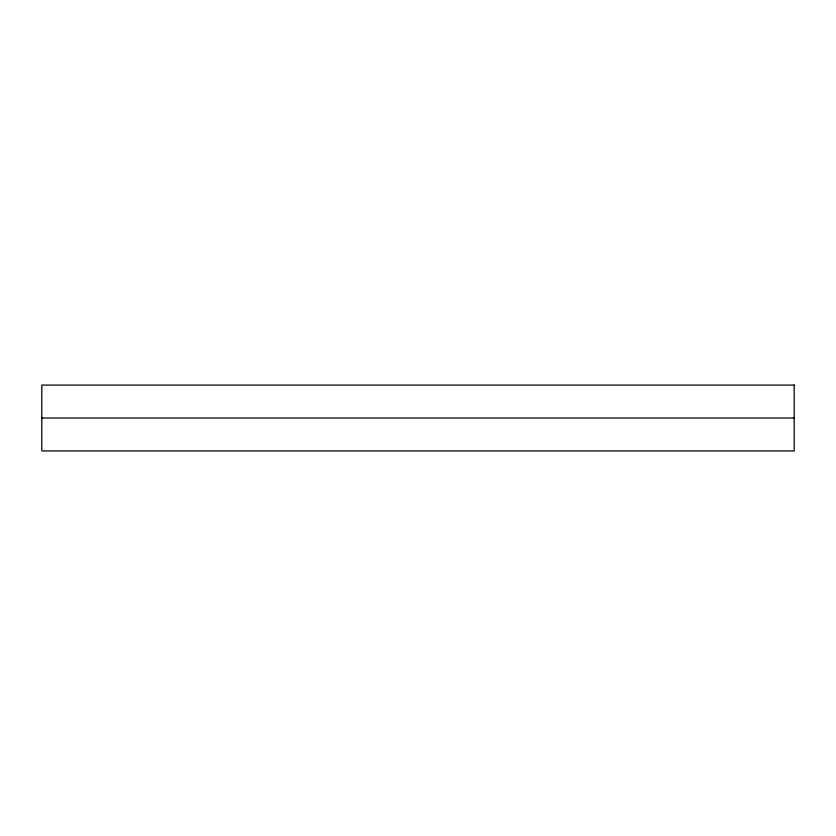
<?xml version="1.0" encoding="UTF-8"?>
<svg xmlns="http://www.w3.org/2000/svg" width="836" height="836" viewBox="0 0 836 836"><rect width="100%" height="100%" fill="white"/><g stroke="black" fill="none" stroke-linecap="round" stroke-linejoin="round"><path stroke-width="1.25" d="M41.8 418L794.2 418M794.2 385.082L41.8 385.082L41.8 450.917L794.2 450.917L794.2 385.082"/></g></svg>
